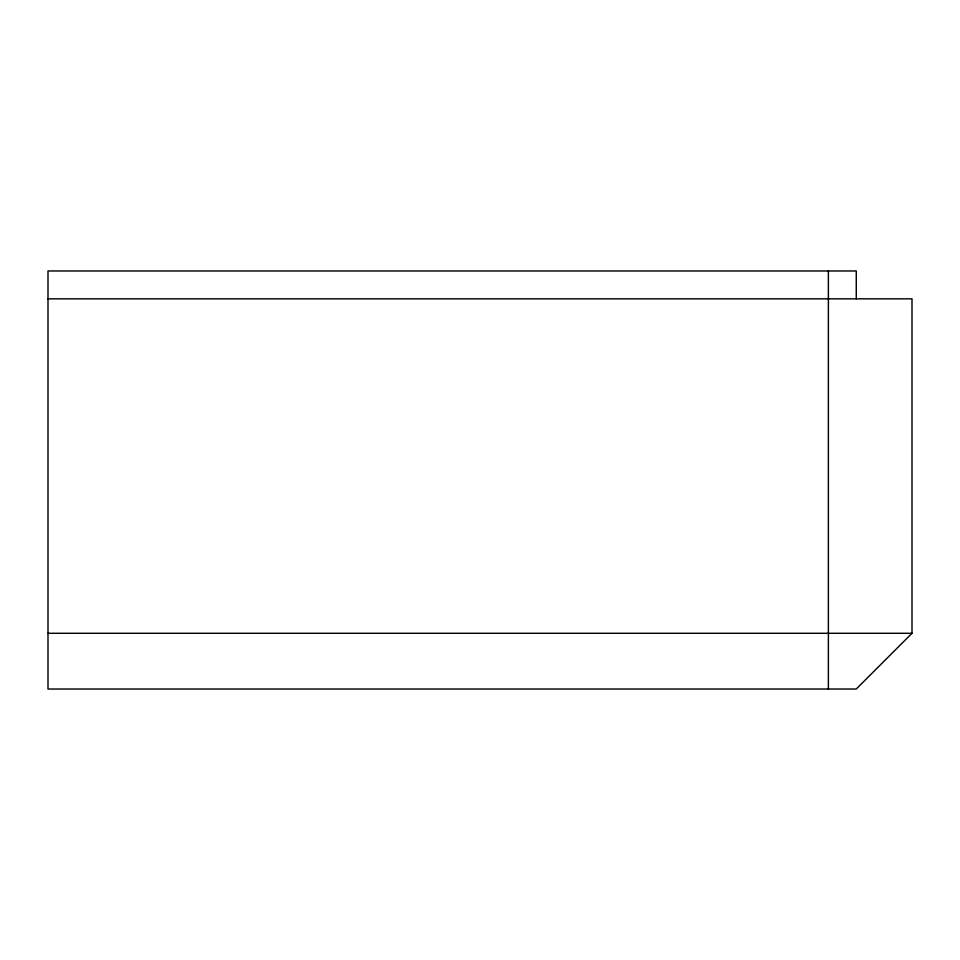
<?xml version="1.0" encoding="UTF-8"?>
<svg xmlns="http://www.w3.org/2000/svg" width="960" height="960" viewBox="0 0 960 960"><rect width="100%" height="100%" fill="white"/><g stroke="black" fill="none" stroke-linecap="round" stroke-linejoin="round"><path stroke-width="1.44" d="M48 298.836L912 298.836L912 633.288L856.26 689.028L48 689.028L48 270.972L856.26 270.972L856.26 298.836M48 633.288L912 633.288M828.384 270.972L828.384 689.028"/></g></svg>
